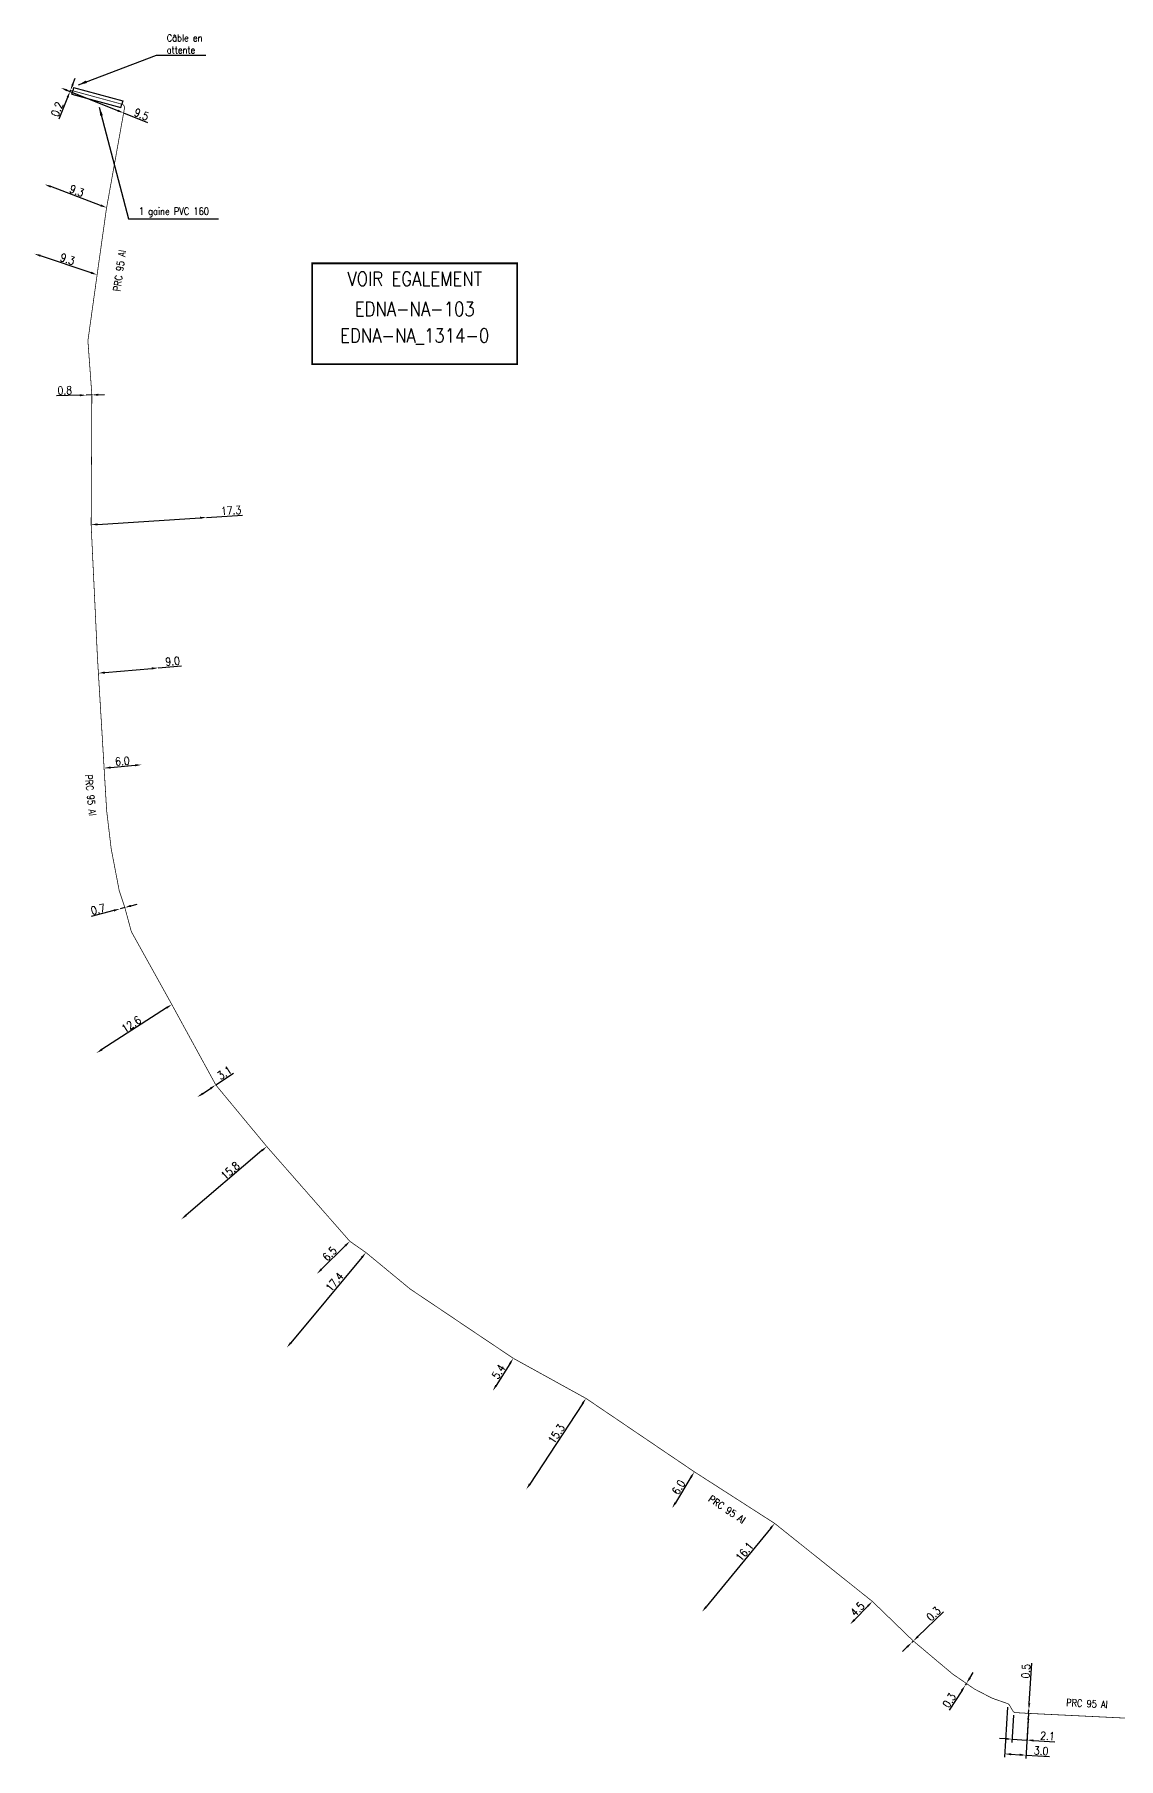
# Model space of a CAD drawing. Header units: millimetres. Extents: x 184004 to 185003, y 127000 to 127739.
# Drawn here: x 184004.2 to 184156.8, y 127485.2 to 127727.6 of the extents above; entities that cross this region are included whole.
import ezdxf
from ezdxf.enums import TextEntityAlignment as Align

# ---------------------------------------------------------------- set-up
doc = ezdxf.new("R2010")
doc.units = ezdxf.units.MM
doc.header["$PDMODE"] = 34
doc.layers.get('Defpoints').update_dxf_attribs({"linetype": 'CONTINUOUS'})
for name, color, linetype in [('M_120', 5, 'M_ST_13'), ('M_400', 7, 'CONTINUOUS'), ('M_930', 7, 'CONTINUOUS')]:
    doc.layers.add(name, color=color, linetype=linetype)
doc.styles.get("Standard").update_dxf_attribs({"font": 'romans.shx', "width": 0.85})
doc.linetypes.add('M_ST_13', pattern='A,5,-0.3,["oo",Standard,S=1.5,R=0,X=0,Y=-0.5],-3', length=8.3)
doc.dimstyles.get("Standard").update_dxf_attribs({"dimtxt": 1.5, "dimasz": 1.2, "dimexe": 0.625, "dimexo": 0.625, "dimgap": 0.25, "dimtad": 1, "dimdec": 1, "dimzin": 0, "dimdsep": 46, "dimtxsty": 'Standard', "dimcen": -0.5, "dimadec": 0, "dimazin": 0, "dimtfac": 1, "dimtdec": 1, "dimtmove": 0, "dimatfit": 3, "dimfxl": 1, "dimtolj": 1, "dimtzin": 0, "dimarcsym": 0})

# ---------------------------------------------------------------- blocks, each defined once
blk = doc.blocks.new('*D82')
at = {"layer": 'Defpoints', "color": 0, "linetype": 'Continuous', "transparency": 16777216}
for p in [(184135.34, 127495.73), (184135.18, 127495.47), (184135.18, 127495.47)]:
    blk.add_point(p, dxfattribs=at)
at = {"layer": 'M_120', "color": 0, "linetype": 'Continuous', "lineweight": -2, "transparency": 16777216}
for p, q in [((184135.34, 127495.73), (184135.18, 127495.47)), ((184135.82, 127496.49), (184136.3, 127497.25)), ((184134.7, 127494.71), (184132.94, 127491.95))]:
    blk.add_line(p, q, dxfattribs=at)
at = {"layer": 'M_120', "color": 0, "linetype": 'Continuous', "transparency": 16777216}
for points in [[(184135.7, 127496.57), (184135.95, 127496.41), (184135.34, 127495.73)], [(184134.57, 127494.79), (184134.82, 127494.63), (184135.18, 127495.47)]]:
    blk.add_solid(points, dxfattribs=at)
at = {"layer": 'M_120', "color": 0, "linetype": 'Continuous', "transparency": 16777216, "insert": (184132.94, 127493.35), "char_height": 1.125, "attachment_point": 5, "rotation": 57.613}
blk.add_mtext('\\A1;0.3', dxfattribs=at)
blk = doc.blocks.new('*D83')
at = {"layer": 'Defpoints', "color": 0, "linetype": 'Continuous', "transparency": 16777216}
for p in [(184144.1, 127491.52), (184144.13, 127492.02), (184144.13, 127492.02)]:
    blk.add_point(p, dxfattribs=at)
at = {"layer": 'M_120', "color": 0, "linetype": 'Continuous', "lineweight": -2, "transparency": 16777216}
for p, q in [((184144.18, 127492.92), (184144.53, 127498.59)), ((184144.1, 127491.52), (184144.13, 127492.02)), ((184144.04, 127490.62), (184143.99, 127489.72))]:
    blk.add_line(p, q, dxfattribs=at)
at = {"layer": 'M_120', "color": 0, "linetype": 'Continuous', "transparency": 16777216}
for points in [[(184143.89, 127490.63), (184144.19, 127490.61), (184144.1, 127491.52)], [(184144.03, 127492.93), (184144.33, 127492.91), (184144.13, 127492.02)]]:
    blk.add_solid(points, dxfattribs=at)
at = {"layer": 'M_120', "color": 0, "linetype": 'Continuous', "transparency": 16777216, "insert": (184143.71, 127497.45), "char_height": 1.125, "attachment_point": 5, "rotation": 86.5383}
blk.add_mtext('\\A1;0.5', dxfattribs=at)
blk = doc.blocks.new('*D84')
at = {"layer": 'Defpoints', "color": 0, "linetype": 'Continuous', "transparency": 16777216}
for p in [(184142.01, 127491.73), (184144.13, 127492.02), (184143.87, 127487.77)]:
    blk.add_point(p, dxfattribs=at)
at = {"layer": 'M_120', "color": 0, "linetype": 'Continuous', "lineweight": -2, "transparency": 16777216}
for p, q in [((184141.98, 127491.26), (184141.75, 127487.42)), ((184144.1, 127491.55), (184143.84, 127487.3)), ((184140.88, 127487.95), (184139.98, 127488)), ((184141.78, 127487.89), (184143.87, 127487.77)), ((184144.77, 127487.71), (184147.77, 127487.53))]:
    blk.add_line(p, q, dxfattribs=at)
at = {"layer": 'M_120', "color": 0, "linetype": 'Continuous', "transparency": 16777216}
for points in [[(184140.89, 127488.1), (184140.87, 127487.8), (184141.78, 127487.89)], [(184144.78, 127487.86), (184144.76, 127487.56), (184143.87, 127487.77)]]:
    blk.add_solid(points, dxfattribs=at)
at = {"layer": 'M_120', "color": 0, "linetype": 'Continuous', "transparency": 16777216, "insert": (184146.76, 127488.34), "char_height": 1.125, "attachment_point": 5, "rotation": 356.5383}
blk.add_mtext('\\A1;2.1', dxfattribs=at)
blk = doc.blocks.new('*D85')
at = {"layer": 'Defpoints', "color": 0, "linetype": 'Continuous', "transparency": 16777216}
for p in [(184141.18, 127492.88), (184144.13, 127492.02), (184143.74, 127485.64)]:
    blk.add_point(p, dxfattribs=at)
at = {"layer": 'M_120', "color": 0, "linetype": 'Continuous', "lineweight": -2, "transparency": 16777216}
for p, q in [((184141.15, 127492.41), (184140.72, 127485.36)), ((184144.1, 127491.55), (184143.71, 127485.17)), ((184141.65, 127485.77), (184142.84, 127485.7)), ((184143.74, 127485.64), (184147.02, 127485.44))]:
    blk.add_line(p, q, dxfattribs=at)
at = {"layer": 'M_120', "color": 0, "linetype": 'Continuous', "transparency": 16777216}
for points in [[(184141.66, 127485.92), (184141.64, 127485.62), (184140.75, 127485.82)], [(184142.85, 127485.85), (184142.84, 127485.55), (184143.74, 127485.64)]]:
    blk.add_solid(points, dxfattribs=at)
at = {"layer": 'M_120', "color": 0, "linetype": 'Continuous', "transparency": 16777216, "insert": (184145.87, 127486.26), "char_height": 1.125, "attachment_point": 5, "rotation": 356.5383}
blk.add_mtext('\\A1;3.0', dxfattribs=at)
blk = doc.blocks.new('*D86')
at = {"layer": 'Defpoints', "color": 0, "linetype": 'Continuous', "transparency": 16777216}
for p in [(184127.66, 127501.49), (184127.66, 127501.49), (184127.88, 127501.7)]:
    blk.add_point(p, dxfattribs=at)
at = {"layer": 'M_120', "color": 0, "linetype": 'Continuous', "lineweight": -2, "transparency": 16777216}
for p, q in [((184128.52, 127502.33), (184132.1, 127505.81)), ((184127.02, 127500.86), (184126.37, 127500.24)), ((184127.66, 127501.49), (184127.88, 127501.7))]:
    blk.add_line(p, q, dxfattribs=at)
at = {"layer": 'M_120', "color": 0, "linetype": 'Continuous', "transparency": 16777216}
for points in [[(184126.91, 127500.97), (184127.12, 127500.76), (184127.66, 127501.49)], [(184128.42, 127502.44), (184128.63, 127502.22), (184127.88, 127501.7)]]:
    blk.add_solid(points, dxfattribs=at)
at = {"layer": 'M_120', "color": 0, "linetype": 'Continuous', "transparency": 16777216, "insert": (184130.72, 127505.52), "char_height": 1.125, "attachment_point": 5, "rotation": 44.2165}
blk.add_mtext('\\A1;0.3', dxfattribs=at)
blk = doc.blocks.new('*D87')
at = {"layer": 'Defpoints', "color": 0, "linetype": 'Continuous', "transparency": 16777216}
for p in [(184122.11, 127507.27), (184118.98, 127504.04), (184118.98, 127504.04)]:
    blk.add_point(p, dxfattribs=at)
at = {"layer": 'M_120', "color": 0, "linetype": 'Continuous', "lineweight": -2, "transparency": 16777216}
blk.add_line((184121.48, 127506.62), (184119.6, 127504.68), dxfattribs=at)
at = {"layer": 'M_120', "color": 0, "linetype": 'Continuous', "transparency": 16777216}
for points in [[(184121.38, 127506.72), (184121.59, 127506.52), (184122.11, 127507.27)], [(184119.49, 127504.79), (184119.71, 127504.58), (184118.98, 127504.04)]]:
    blk.add_solid(points, dxfattribs=at)
at = {"layer": 'M_120', "color": 0, "linetype": 'Continuous', "transparency": 16777216, "insert": (184120.01, 127506.18), "char_height": 1.125, "attachment_point": 5, "rotation": 45.8087}
blk.add_mtext('\\A1;4.5', dxfattribs=at)
blk = doc.blocks.new('*D88')
at = {"layer": 'Defpoints', "color": 0, "linetype": 'Continuous', "transparency": 16777216}
for p in [(184108.36, 127518.24), (184098.14, 127505.8), (184098.14, 127505.8)]:
    blk.add_point(p, dxfattribs=at)
at = {"layer": 'M_120', "color": 0, "linetype": 'Continuous', "lineweight": -2, "transparency": 16777216}
blk.add_line((184107.79, 127517.54), (184098.71, 127506.49), dxfattribs=at)
at = {"layer": 'M_120', "color": 0, "linetype": 'Continuous', "transparency": 16777216}
for points in [[(184107.67, 127517.64), (184107.9, 127517.45), (184108.36, 127518.24)], [(184098.6, 127506.59), (184098.83, 127506.4), (184098.14, 127505.8)]]:
    blk.add_solid(points, dxfattribs=at)
at = {"layer": 'M_120', "color": 0, "linetype": 'Continuous', "transparency": 16777216, "insert": (184104.12, 127514.26), "char_height": 1.125, "attachment_point": 5, "rotation": 50.6004}
blk.add_mtext('\\A1;16.1', dxfattribs=at)
blk = doc.blocks.new('*D89')
at = {"layer": 'Defpoints', "color": 0, "linetype": 'Continuous', "transparency": 16777216}
for p in [(184097.06, 127525.49), (184093.93, 127520.37), (184093.93, 127520.37)]:
    blk.add_point(p, dxfattribs=at)
at = {"layer": 'M_120', "color": 0, "linetype": 'Continuous', "lineweight": -2, "transparency": 16777216}
blk.add_line((184096.59, 127524.72), (184094.4, 127521.14), dxfattribs=at)
at = {"layer": 'M_120', "color": 0, "linetype": 'Continuous', "transparency": 16777216}
for points in [[(184096.46, 127524.8), (184096.71, 127524.64), (184097.06, 127525.49)], [(184094.27, 127521.21), (184094.53, 127521.06), (184093.93, 127520.37)]]:
    blk.add_solid(points, dxfattribs=at)
at = {"layer": 'M_120', "color": 0, "linetype": 'Continuous', "transparency": 16777216, "insert": (184094.85, 127523.32), "char_height": 1.125, "attachment_point": 5, "rotation": 58.6079}
blk.add_mtext('\\A1;6.0', dxfattribs=at)
blk = doc.blocks.new('*D90')
at = {"layer": 'Defpoints', "color": 0, "linetype": 'Continuous', "transparency": 16777216}
for p in [(184081.81, 127535.81), (184073.42, 127523.02), (184073.42, 127523.02)]:
    blk.add_point(p, dxfattribs=at)
at = {"layer": 'M_120', "color": 0, "linetype": 'Continuous', "lineweight": -2, "transparency": 16777216}
blk.add_line((184081.32, 127535.06), (184073.91, 127523.77), dxfattribs=at)
at = {"layer": 'M_120', "color": 0, "linetype": 'Continuous', "transparency": 16777216}
for points in [[(184081.19, 127535.14), (184081.44, 127534.98), (184081.81, 127535.81)], [(184073.79, 127523.86), (184074.04, 127523.69), (184073.42, 127523.02)]]:
    blk.add_solid(points, dxfattribs=at)
at = {"layer": 'M_120', "color": 0, "linetype": 'Continuous', "transparency": 16777216, "insert": (184077.65, 127530.83), "char_height": 1.125, "attachment_point": 5, "rotation": 56.7216}
blk.add_mtext('\\A1;15.3', dxfattribs=at)
blk = doc.blocks.new('*D91')
at = {"layer": 'Defpoints', "color": 0, "linetype": 'Continuous', "transparency": 16777216}
for p in [(184071.58, 127541.45), (184068.7, 127536.88), (184068.7, 127536.88)]:
    blk.add_point(p, dxfattribs=at)
at = {"layer": 'M_120', "color": 0, "linetype": 'Continuous', "lineweight": -2, "transparency": 16777216}
blk.add_line((184071.1, 127540.69), (184069.18, 127537.64), dxfattribs=at)
at = {"layer": 'M_120', "color": 0, "linetype": 'Continuous', "transparency": 16777216}
for points in [[(184070.98, 127540.77), (184071.23, 127540.61), (184071.58, 127541.45)], [(184069.05, 127537.72), (184069.31, 127537.56), (184068.7, 127536.88)]]:
    blk.add_solid(points, dxfattribs=at)
at = {"layer": 'M_120', "color": 0, "linetype": 'Continuous', "transparency": 16777216, "insert": (184069.51, 127539.57), "char_height": 1.125, "attachment_point": 5, "rotation": 57.753}
blk.add_mtext('\\A1;5.4', dxfattribs=at)
blk = doc.blocks.new('*D92')
at = {"layer": 'Defpoints', "color": 0, "linetype": 'Continuous', "transparency": 16777216}
for p in [(184050.85, 127556.32), (184039.71, 127542.95), (184039.71, 127542.95)]:
    blk.add_point(p, dxfattribs=at)
at = {"layer": 'M_120', "color": 0, "linetype": 'Continuous', "lineweight": -2, "transparency": 16777216}
blk.add_line((184050.27, 127555.62), (184040.29, 127543.64), dxfattribs=at)
at = {"layer": 'M_120', "color": 0, "linetype": 'Continuous', "transparency": 16777216}
for points in [[(184050.16, 127555.72), (184050.39, 127555.53), (184050.85, 127556.32)], [(184040.17, 127543.73), (184040.4, 127543.54), (184039.71, 127542.95)]]:
    blk.add_solid(points, dxfattribs=at)
at = {"layer": 'M_120', "color": 0, "linetype": 'Continuous', "transparency": 16777216, "insert": (184046.43, 127552.18), "char_height": 1.125, "attachment_point": 5, "rotation": 50.2177}
blk.add_mtext('\\A1;17.4', dxfattribs=at)
blk = doc.blocks.new('*D93')
at = {"layer": 'Defpoints', "color": 0, "linetype": 'Continuous', "transparency": 16777216}
for p in [(184048.58, 127557.9), (184043.95, 127553.34), (184043.95, 127553.34)]:
    blk.add_point(p, dxfattribs=at)
at = {"layer": 'M_120', "color": 0, "linetype": 'Continuous', "lineweight": -2, "transparency": 16777216}
blk.add_line((184047.94, 127557.27), (184044.59, 127553.97), dxfattribs=at)
at = {"layer": 'M_120', "color": 0, "linetype": 'Continuous', "transparency": 16777216}
for points in [[(184047.83, 127557.38), (184048.05, 127557.16), (184048.58, 127557.9)], [(184044.49, 127554.08), (184044.7, 127553.86), (184043.95, 127553.34)]]:
    blk.add_solid(points, dxfattribs=at)
at = {"layer": 'M_120', "color": 0, "linetype": 'Continuous', "transparency": 16777216, "insert": (184045.74, 127556.15), "char_height": 1.125, "attachment_point": 5, "rotation": 44.5618}
blk.add_mtext('\\A1;6.5', dxfattribs=at)
blk = doc.blocks.new('*D94')
at = {"layer": 'Defpoints', "color": 0, "linetype": 'Continuous', "transparency": 16777216}
for p in [(184036.89, 127571.23), (184024.86, 127560.99), (184024.86, 127560.99)]:
    blk.add_point(p, dxfattribs=at)
at = {"layer": 'M_120', "color": 0, "linetype": 'Continuous', "lineweight": -2, "transparency": 16777216}
blk.add_line((184036.2, 127570.65), (184025.55, 127561.57), dxfattribs=at)
at = {"layer": 'M_120', "color": 0, "linetype": 'Continuous', "transparency": 16777216}
for points in [[(184036.1, 127570.76), (184036.3, 127570.53), (184036.89, 127571.23)], [(184025.45, 127561.68), (184025.64, 127561.45), (184024.86, 127560.99)]]:
    blk.add_solid(points, dxfattribs=at)
at = {"layer": 'M_120', "color": 0, "linetype": 'Continuous', "transparency": 16777216, "insert": (184031.75, 127567.84), "char_height": 1.125, "attachment_point": 5, "rotation": 40.4334}
blk.add_mtext('\\A1;15.8', dxfattribs=at)
blk = doc.blocks.new('*D95')
at = {"layer": 'Defpoints', "color": 0, "linetype": 'Continuous', "transparency": 16777216}
for p in [(184027.13, 127578.18), (184027.13, 127578.18), (184029.72, 127579.89)]:
    blk.add_point(p, dxfattribs=at)
at = {"layer": 'M_120', "color": 0, "linetype": 'Continuous', "lineweight": -2, "transparency": 16777216}
for p, q in [((184029.72, 127579.89), (184032.23, 127581.54)), ((184027.89, 127578.67), (184028.97, 127579.39))]:
    blk.add_line(p, q, dxfattribs=at)
at = {"layer": 'M_120', "color": 0, "linetype": 'Continuous', "transparency": 16777216}
for points in [[(184027.8, 127578.8), (184027.97, 127578.55), (184027.13, 127578.18)], [(184028.89, 127579.51), (184029.05, 127579.26), (184029.72, 127579.89)]]:
    blk.add_solid(points, dxfattribs=at)
at = {"layer": 'M_120', "color": 0, "linetype": 'Continuous', "transparency": 16777216, "insert": (184030.94, 127581.59), "char_height": 1.125, "attachment_point": 5, "rotation": 33.4404}
blk.add_mtext('\\A1;3.1', dxfattribs=at)
blk = doc.blocks.new('*D96')
at = {"layer": 'Defpoints', "color": 0, "linetype": 'Continuous', "transparency": 16777216}
for p in [(184023.53, 127591.2), (184012.94, 127584.38), (184012.94, 127584.38)]:
    blk.add_point(p, dxfattribs=at)
at = {"layer": 'M_120', "color": 0, "linetype": 'Continuous', "lineweight": -2, "transparency": 16777216}
blk.add_line((184022.78, 127590.71), (184013.69, 127584.87), dxfattribs=at)
at = {"layer": 'M_120', "color": 0, "linetype": 'Continuous', "transparency": 16777216}
for points in [[(184022.69, 127590.84), (184022.86, 127590.59), (184023.53, 127591.2)], [(184013.61, 127584.99), (184013.78, 127584.74), (184012.94, 127584.38)]]:
    blk.add_solid(points, dxfattribs=at)
at = {"layer": 'M_120', "color": 0, "linetype": 'Continuous', "transparency": 16777216, "insert": (184017.83, 127588.42), "char_height": 1.125, "attachment_point": 5, "rotation": 32.7776}
blk.add_mtext('\\A1;12.6', dxfattribs=at)
blk = doc.blocks.new('*D97')
at = {"layer": 'Defpoints', "color": 0, "linetype": 'Continuous', "transparency": 16777216}
for p in [(184016.91, 127604.84), (184016.24, 127604.65), (184016.24, 127604.65)]:
    blk.add_point(p, dxfattribs=at)
at = {"layer": 'M_120', "color": 0, "linetype": 'Continuous', "lineweight": -2, "transparency": 16777216}
for p, q in [((184016.91, 127604.84), (184016.24, 127604.65)), ((184017.78, 127605.07), (184018.65, 127605.31)), ((184015.37, 127604.42), (184012.2, 127603.56))]:
    blk.add_line(p, q, dxfattribs=at)
at = {"layer": 'M_120', "color": 0, "linetype": 'Continuous', "transparency": 16777216}
for points in [[(184017.74, 127605.22), (184017.82, 127604.93), (184016.91, 127604.84)], [(184015.33, 127604.56), (184015.41, 127604.27), (184016.24, 127604.65)]]:
    blk.add_solid(points, dxfattribs=at)
at = {"layer": 'M_120', "color": 0, "linetype": 'Continuous', "transparency": 16777216, "insert": (184013.16, 127604.59), "char_height": 1.125, "attachment_point": 5, "rotation": 15.1867}
blk.add_mtext('\\A1;0.7', dxfattribs=at)
blk = doc.blocks.new('*D98')
at = {"layer": 'Defpoints', "color": 0, "linetype": 'Continuous', "transparency": 16777216}
for p in [(184014, 127624.44), (184019.27, 127624.91), (184019.27, 127624.91)]:
    blk.add_point(p, dxfattribs=at)
at = {"layer": 'M_120', "color": 0, "linetype": 'Continuous', "lineweight": -2, "transparency": 16777216}
blk.add_line((184014.9, 127624.52), (184018.38, 127624.83), dxfattribs=at)
at = {"layer": 'M_120', "color": 0, "linetype": 'Continuous', "transparency": 16777216}
for points in [[(184014.88, 127624.67), (184014.91, 127624.37), (184014, 127624.44)], [(184018.36, 127624.98), (184018.39, 127624.68), (184019.27, 127624.91)]]:
    blk.add_solid(points, dxfattribs=at)
at = {"layer": 'M_120', "color": 0, "linetype": 'Continuous', "transparency": 16777216, "insert": (184016.57, 127625.42), "char_height": 1.125, "attachment_point": 5, "rotation": 5.1132}
blk.add_mtext('\\A1;6.0', dxfattribs=at)
blk = doc.blocks.new('*D99')
at = {"layer": 'Defpoints', "color": 0, "linetype": 'Continuous', "transparency": 16777216}
for p in [(184013.2, 127637.79), (184021.62, 127638.53), (184021.62, 127638.53)]:
    blk.add_point(p, dxfattribs=at)
at = {"layer": 'M_120', "color": 0, "linetype": 'Continuous', "lineweight": -2, "transparency": 16777216}
for p, q in [((184021.62, 127638.53), (184024.89, 127638.81)), ((184014.09, 127637.87), (184020.72, 127638.45))]:
    blk.add_line(p, q, dxfattribs=at)
at = {"layer": 'M_120', "color": 0, "linetype": 'Continuous', "transparency": 16777216}
for points in [[(184020.71, 127638.6), (184020.74, 127638.3), (184021.62, 127638.53)], [(184014.08, 127638.02), (184014.11, 127637.72), (184013.2, 127637.79)]]:
    blk.add_solid(points, dxfattribs=at)
at = {"layer": 'M_120', "color": 0, "linetype": 'Continuous', "transparency": 16777216, "insert": (184023.64, 127639.46), "char_height": 1.125, "attachment_point": 5, "rotation": 4.9715}
blk.add_mtext('\\A1;9.0', dxfattribs=at)
blk = doc.blocks.new('*D100')
at = {"layer": 'Defpoints', "color": 0, "linetype": 'Continuous', "transparency": 16777216}
for p in [(184012.18, 127658.66), (184028.42, 127659.69), (184028.42, 127659.69)]:
    blk.add_point(p, dxfattribs=at)
at = {"layer": 'M_120', "color": 0, "linetype": 'Continuous', "lineweight": -2, "transparency": 16777216}
for p, q in [((184013.08, 127658.71), (184027.52, 127659.63)), ((184028.42, 127659.69), (184033.49, 127660.01))]:
    blk.add_line(p, q, dxfattribs=at)
at = {"layer": 'M_120', "color": 0, "linetype": 'Continuous', "transparency": 16777216}
for points in [[(184013.07, 127658.86), (184013.09, 127658.56), (184012.18, 127658.66)], [(184027.51, 127659.78), (184027.53, 127659.48), (184028.42, 127659.69)]]:
    blk.add_solid(points, dxfattribs=at)
at = {"layer": 'M_120', "color": 0, "linetype": 'Continuous', "transparency": 16777216, "insert": (184031.87, 127660.66), "char_height": 1.125, "attachment_point": 5, "rotation": 3.6437}
blk.add_mtext('\\A1;17.3', dxfattribs=at)
blk = doc.blocks.new('*D101')
at = {"layer": 'Defpoints', "color": 0, "linetype": 'Continuous', "transparency": 16777216}
for p in [(184011.48, 127676.88), (184011.48, 127676.88), (184012.28, 127676.91)]:
    blk.add_point(p, dxfattribs=at)
at = {"layer": 'M_120', "color": 0, "linetype": 'Continuous', "lineweight": -2, "transparency": 16777216}
for p, q in [((184010.58, 127676.86), (184007.31, 127676.76)), ((184012.28, 127676.91), (184011.48, 127676.88)), ((184013.18, 127676.93), (184014.08, 127676.96))]:
    blk.add_line(p, q, dxfattribs=at)
at = {"layer": 'M_120', "color": 0, "linetype": 'Continuous', "transparency": 16777216}
for points in [[(184010.58, 127677.01), (184010.59, 127676.71), (184011.48, 127676.88)], [(184013.18, 127677.08), (184013.19, 127676.78), (184012.28, 127676.91)]]:
    blk.add_solid(points, dxfattribs=at)
at = {"layer": 'M_120', "color": 0, "linetype": 'Continuous', "transparency": 16777216, "insert": (184008.47, 127677.54), "char_height": 1.125, "attachment_point": 5, "rotation": 1.6697}
blk.add_mtext('\\A1;0.8', dxfattribs=at)
blk = doc.blocks.new('*D102')
at = {"layer": 'Defpoints', "color": 0, "linetype": 'Continuous', "transparency": 16777216}
for p in [(184004.2, 127696.76), (184004.2, 127696.76), (184013.02, 127693.81)]:
    blk.add_point(p, dxfattribs=at)
at = {"layer": 'M_120', "color": 0, "linetype": 'Continuous', "lineweight": -2, "transparency": 16777216}
blk.add_line((184012.17, 127694.09), (184005.06, 127696.48), dxfattribs=at)
at = {"layer": 'M_120', "color": 0, "linetype": 'Continuous', "transparency": 16777216}
for points in [[(184005.1, 127696.62), (184005.01, 127696.33), (184004.2, 127696.76)], [(184012.21, 127694.24), (184012.12, 127693.95), (184013.02, 127693.81)]]:
    blk.add_solid(points, dxfattribs=at)
at = {"layer": 'M_120', "color": 0, "linetype": 'Continuous', "transparency": 16777216, "insert": (184008.85, 127696), "char_height": 1.125, "attachment_point": 5, "rotation": 341.485}
blk.add_mtext('\\A1;9.3', dxfattribs=at)
blk = doc.blocks.new('*D103')
at = {"layer": 'Defpoints', "color": 0, "linetype": 'Continuous', "transparency": 16777216}
for p in [(184005.65, 127706.51), (184005.65, 127706.51), (184014.36, 127703.25)]:
    blk.add_point(p, dxfattribs=at)
at = {"layer": 'M_120', "color": 0, "linetype": 'Continuous', "lineweight": -2, "transparency": 16777216}
blk.add_line((184013.51, 127703.56), (184006.49, 127706.2), dxfattribs=at)
at = {"layer": 'M_120', "color": 0, "linetype": 'Continuous', "transparency": 16777216}
for points in [[(184006.54, 127706.34), (184006.44, 127706.06), (184005.65, 127706.51)], [(184013.57, 127703.7), (184013.46, 127703.42), (184014.36, 127703.25)]]:
    blk.add_solid(points, dxfattribs=at)
at = {"layer": 'M_120', "color": 0, "linetype": 'Continuous', "transparency": 16777216, "insert": (184010.17, 127705.62), "char_height": 1.125, "attachment_point": 5, "rotation": 339.4295}
blk.add_mtext('\\A1;9.3', dxfattribs=at)
blk = doc.blocks.new('*D104')
at = {"layer": 'Defpoints', "color": 0, "linetype": 'Continuous', "transparency": 16777216}
for p in [(184007.93, 127720.09), (184007.93, 127720.09), (184016.75, 127716.56)]:
    blk.add_point(p, dxfattribs=at)
at = {"layer": 'M_120', "color": 0, "linetype": 'Continuous', "lineweight": -2, "transparency": 16777216}
for p, q in [((184008.77, 127719.75), (184015.91, 127716.89)), ((184016.75, 127716.56), (184020.09, 127715.22))]:
    blk.add_line(p, q, dxfattribs=at)
at = {"layer": 'M_120', "color": 0, "linetype": 'Continuous', "transparency": 16777216}
for points in [[(184008.82, 127719.89), (184008.71, 127719.61), (184007.93, 127720.09)], [(184015.97, 127717.03), (184015.86, 127716.75), (184016.75, 127716.56)]]:
    blk.add_solid(points, dxfattribs=at)
at = {"layer": 'M_120', "color": 0, "linetype": 'Continuous', "transparency": 16777216, "insert": (184019.26, 127716.36), "char_height": 1.125, "attachment_point": 5, "rotation": 338.1835}
blk.add_mtext('\\A1;9.5', dxfattribs=at)
blk = doc.blocks.new('*D105')
at = {"layer": 'Defpoints', "color": 0, "linetype": 'Continuous', "transparency": 16777216}
for p in [(184007.93, 127720.09), (184009.2, 127719.58), (184009.27, 127719.76)]:
    blk.add_point(p, dxfattribs=at)
at = {"layer": 'M_120', "color": 0, "linetype": 'Continuous', "lineweight": -2, "transparency": 16777216}
for p, q in [((184009.61, 127720.6), (184009.94, 127721.44)), ((184008.87, 127718.74), (184007.65, 127715.7)), ((184008.36, 127719.91), (184009.64, 127719.4)), ((184009.27, 127719.76), (184009.2, 127719.58))]:
    blk.add_line(p, q, dxfattribs=at)
at = {"layer": 'M_120', "color": 0, "linetype": 'Continuous', "transparency": 16777216}
for points in [[(184008.73, 127718.8), (184009, 127718.69), (184009.2, 127719.58)], [(184009.47, 127720.66), (184009.75, 127720.54), (184009.27, 127719.76)]]:
    blk.add_solid(points, dxfattribs=at)
at = {"layer": 'M_120', "color": 0, "linetype": 'Continuous', "transparency": 16777216, "insert": (184007.39, 127717.08), "char_height": 1.125, "attachment_point": 5, "rotation": 68.1835}
blk.add_mtext('\\A1;0.2', dxfattribs=at)

msp = doc.modelspace()

# ---------------------------------------------------------------- linework, layer by layer
at = {"layer": 'M_120', "const_width": 0.1}
msp.add_lwpolyline([(184159.69, 127490.76), (184144.1, 127491.52), (184142.27, 127491.63, -0.253291), (184141.87, 127491.88), (184141.42, 127492.66, 0.180111), (184141.16, 127492.89), (184138.99, 127493.65, -0.0346), (184138.92, 127493.68), (184136.51, 127494.93, -0.03056), (184136.45, 127494.96), (184135.34, 127495.73), (184133.44, 127497.03, -0.024617), (184133.4, 127497.06), (184127.89, 127501.69, -0.017193), (184127.86, 127501.71), (184122.13, 127507.25, 0.023555), (184122.09, 127507.28), (184108.38, 127518.22, 0.025805), (184108.34, 127518.25), (184097.06, 127525.49), (184081.83, 127535.8, 0.022916), (184081.79, 127535.82), (184071.6, 127541.44, -0.02197), (184071.56, 127541.46), (184057.09, 127551.18, -0.024159), (184057.05, 127551.21), (184050.86, 127556.31, 0.019565), (184050.83, 127556.33), (184048.63, 127557.87, -0.060281), (184048.54, 127557.95), (184036.89, 127571.23), (184029.75, 127579.85, -0.047817), (184029.7, 127579.93), (184023.53, 127591.2), (184017.87, 127601.38, -0.060751), (184017.82, 127601.5), (184016.92, 127604.82, 0.013939), (184016.91, 127604.85), (184016.15, 127607.13, -0.032875), (184016.13, 127607.2), (184014.99, 127613.15, -0.017789), (184014.99, 127613.19), (184014.36, 127618.46, -0.014593), (184014.36, 127618.49), (184014, 127624.44), (184013.93, 127625.68), (184013.2, 127637.79), (184013.05, 127640.3), (184012.18, 127658.64, -0.013172), (184012.18, 127658.67), (184012.28, 127676.89, 0.019835), (184012.28, 127676.93), (184011.73, 127684.46, -0.053204), (184011.73, 127684.57), (184013.02, 127693.81), (184014.35, 127703.24, -0.009378), (184014.36, 127703.25), (184016.75, 127716.56), (184016.87, 127717.22, 0.38878), (184016.51, 127717.79), (184009.58, 127719.68), (184009.27, 127719.76)], format="xyb", dxfattribs=at)
at = {"layer": 'M_400', "color": 7, "linetype": 'CONTINUOUS'}
for p, q in [((184009.45, 127719.2), (184009.58, 127719.68)), ((184009.45, 127719.2), (184016.38, 127717.31)), ((184009.71, 127720.16), (184009.58, 127719.68)), ((184009.71, 127720.16), (184016.64, 127718.27)), ((184016.38, 127717.31), (184016.51, 127717.79)), ((184016.64, 127718.27), (184016.51, 127717.79))]:
    msp.add_line(p, q, dxfattribs=at)
at = {"layer": 'M_930', "const_width": 0.25}
msp.add_lwpolyline([(184043.29, 127695.41), (184072.13, 127695.41), (184072.13, 127681.25), (184043.29, 127681.25)], close=True, dxfattribs=at)

# ---------------------------------------------------------------- texts
at = {"layer": 'M_120', "width": 0.85}
for rotation, p in [(82.0419, (184016.18, 127694.38)), (275.7427, (184012.1, 127620.64)), (326.1074, (184101.65, 127520.21)), (357.2176, (184152.31, 127492.91))]:
    msp.add_text('PRC 95 Al', height=1, rotation=rotation, dxfattribs=at).set_placement(p, align=Align.MIDDLE)
at = {"layer": 'M_120', "linetype": 'Continuous', "insert": (184022.82, 127726.26), "char_height": 1, "attachment_point": 4}
msp.add_mtext('Câble en\\Pattente', dxfattribs=at)
at = {"layer": 'M_400', "insert": (184018.89, 127702.58), "char_height": 1, "attachment_point": 4}
msp.add_mtext('1 gaine PVC 160 ', dxfattribs=at)
at = {"layer": 'M_930', "width": 0.85}
for s, p in [('VOIR EGALEMENT', (184057.71, 127692.24)), ('EDNA-NA-103', (184057.71, 127688)), ('EDNA-NA_1314-0', (184057.71, 127684.26))]:
    msp.add_text(s, height=2, dxfattribs=at).set_placement(p, align=Align.CENTER)

# ---------------------------------------------------------------- dimensions: what is measured, and where the dimension line sits
at = {"layer": 'M_120', "linetype": 'Continuous'}
for base, p1, p2, angle, picture, middle in [((184009.2, 127719.58), (184009.27, 127719.76), (184007.93, 127720.09), 68.1835, '*D105', (184008.09, 127716.8)), ((184007.93, 127720.09), (184016.75, 127716.56), (184007.93, 127720.09), 338.1835, '*D104', (184018.98, 127715.66)), ((184005.65, 127706.51), (184014.36, 127703.25), (184005.65, 127706.51), 339.4295, '*D103', (184009.9, 127704.92)), ((184004.2, 127696.76), (184013.02, 127693.81), (184004.2, 127696.76), 341.485, '*D102', (184008.61, 127695.28)), ((184011.48, 127676.88), (184012.28, 127676.91), (184011.48, 127676.88), 1.6697, '*D101', (184008.5, 127676.79)), ((184016.24, 127604.65), (184016.91, 127604.84), (184016.24, 127604.65), 15.1867, '*D97', (184013.35, 127603.87)), ((184012.94, 127584.38), (184023.53, 127591.2), (184012.94, 127584.38), 32.7776, '*D96', (184018.23, 127587.79)), ((184027.13, 127578.18), (184029.72, 127579.89), (184027.13, 127578.18), 33.4404, '*D95', (184031.35, 127580.96)), ((184024.86, 127560.99), (184036.89, 127571.23), (184024.86, 127560.99), 40.4334, '*D94', (184032.24, 127567.27)), ((184039.71, 127542.95), (184050.85, 127556.32), (184039.71, 127542.95), 50.2177, '*D92', (184047.01, 127551.7)), ((184043.95, 127553.34), (184048.58, 127557.9), (184043.95, 127553.34), 44.5618, '*D93', (184046.27, 127555.62)), ((184068.7, 127536.88), (184071.58, 127541.45), (184068.7, 127536.88), 57.753, '*D91', (184070.14, 127539.17)), ((184073.42, 127523.02), (184081.81, 127535.81), (184073.42, 127523.02), 56.7216, '*D90', (184078.27, 127530.42)), ((184093.93, 127520.37), (184097.06, 127525.49), (184093.93, 127520.37), 58.6079, '*D89', (184095.49, 127522.93)), ((184098.14, 127505.8), (184108.36, 127518.24), (184098.14, 127505.8), 50.6004, '*D88', (184104.7, 127513.78)), ((184118.98, 127504.04), (184122.11, 127507.27), (184118.98, 127504.04), 45.8087, '*D87', (184120.54, 127505.65)), ((184127.66, 127501.49), (184127.88, 127501.7), (184127.66, 127501.49), 44.2165, '*D86', (184131.25, 127504.98)), ((184144.13, 127492.02), (184144.1, 127491.52), (184144.13, 127492.02), 266.5383, '*D83', (184144.45, 127497.4)), ((184135.18, 127495.47), (184135.34, 127495.73), (184135.18, 127495.47), 57.613, '*D82', (184133.58, 127492.95)), ((184143.87, 127487.77), (184142.01, 127491.73), (184144.13, 127492.02), 176.5383, '*D84', (184146.72, 127487.59)), ((184143.74, 127485.64), (184141.18, 127492.88), (184144.13, 127492.02), 176.5383, '*D85', (184145.83, 127485.52))]:
    dim = msp.add_linear_dim(base=base, p1=p1, p2=p2, angle=angle, dimstyle='Standard', override={"dimscale": 0.75}, dxfattribs=at)
    dim.commit()
    dim.dimension.update_dxf_attribs({"geometry": picture, "text_midpoint": middle, "dimtype": 160})
for base, p1, p2, angle, text, picture, middle in [((184028.42, 127659.69), (184012.18, 127658.66), (184028.42, 127659.69), 183.6437, '17.3', '*D100', (184031.92, 127659.91)), ((184021.62, 127638.53), (184013.2, 127637.79), (184021.62, 127638.53), 184.9715, '9.0', '*D99', (184023.7, 127638.71)), ((184019.27, 127624.91), (184014, 127624.44), (184019.27, 127624.91), 185.1132, '6.0', '*D98', (184016.64, 127624.68))]:
    dim = msp.add_linear_dim(base=base, p1=p1, p2=p2, angle=angle, text=text, dimstyle='Standard', override={"dimscale": 0.75}, dxfattribs=at)
    dim.commit()
    dim.dimension.update_dxf_attribs({"geometry": picture, "text_midpoint": middle, "dimtype": 160})

# ---------------------------------------------------------------- leaders
at = {"layer": 'M_120', "linetype": 'Continuous', "annotation_type": 0, "has_hookline": 1, "hookline_direction": 0, "text_width": 5.5}
msp.add_leader([(184010.4, 127720.52), (184021.37, 127724.68), (184022.57, 127724.68)], dimstyle='Standard', dxfattribs=at)
at = {"layer": 'M_400', "annotation_type": 0, "has_hookline": 1, "hookline_direction": 0, "text_width": 11.21}
msp.add_leader([(184013.33, 127717.37), (184017.44, 127701.67), (184018.64, 127701.67)], dimstyle='Standard', dxfattribs=at)

doc.saveas('drawing.dxf')
